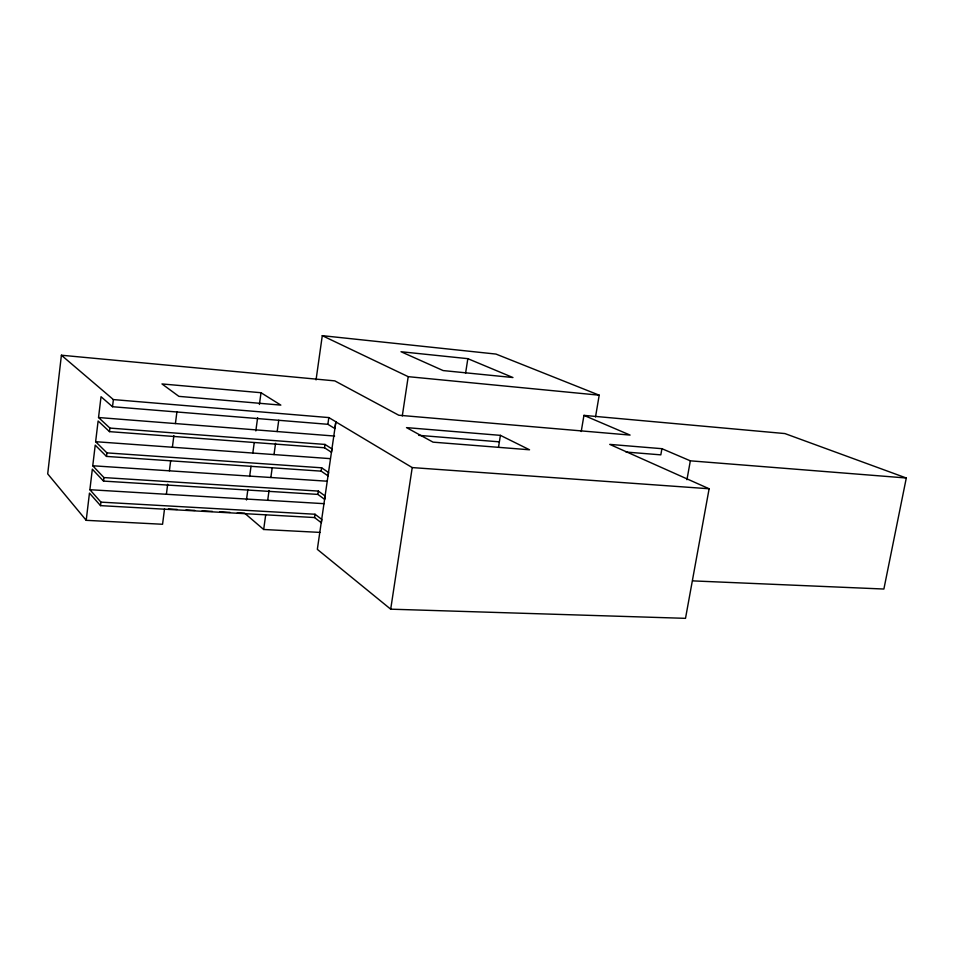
<?xml version="1.0" encoding="UTF-8"?>
<svg xmlns="http://www.w3.org/2000/svg" width="954" height="954" viewBox="0 0 954 954"><rect width="100%" height="100%" fill="white"/><g stroke="black" fill="none" stroke-linecap="round" stroke-linejoin="round"><path stroke-width="1.43" d="M581.224 431.518L583.943 415.372L630.081 435.084L398.796 415.24L334.794 380.873L61.402 355.222L47.7 473.876L86.206 520.324L162.562 524.271L164.529 508.84M86.206 520.324L89.461 493.123L100.528 505.632L314.546 517.545L321.355 522.78L321.832 519.441L315.011 514.242L100.957 502.138L89.879 489.712L92.335 469.189L103.509 481.09L317.849 494.399L324.718 499.395L325.195 496.044L318.326 491.083L103.926 477.572L92.753 465.767L95.221 445.148L106.49 456.417L321.176 471.145L328.093 475.903L328.581 472.54L321.653 467.806L106.92 452.888L95.627 441.702L98.119 420.988L109.495 431.637L324.515 447.772L331.479 452.303L331.968 448.917L324.992 444.433L109.925 428.084L98.536 417.53L101.029 396.709L112.512 406.726L327.866 424.303L334.89 428.584L335.868 421.787L328.832 417.578L113.383 399.583L61.402 355.222M100.528 505.632L100.957 502.138M103.509 481.09L103.926 477.572M106.49 456.417L106.92 452.888M109.495 431.637L109.925 428.084M112.512 406.726L113.383 399.583M166.39 494.267L167.677 484.227M169.383 470.811L170.671 460.722M172.388 447.247L173.878 435.656M175.417 423.564L176.907 411.913M246.454 499.979L247.849 489.7M249.638 476.475L251.033 466.184M252.834 452.959L254.229 442.68M255.827 430.922L257.628 417.697M259.416 404.472L261.014 392.726L161.977 383.937L178.887 396.363L280.834 405.116L261.014 392.726M319.995 532.404L263.674 529.494L265.665 515.088M267.704 500.313L269.052 490.535M270.853 477.501L272.2 467.687M274.013 454.581L275.563 443.312M277.185 431.554L278.747 420.237M316.048 379.907L322.285 335.665L495.997 354.077L599.207 395.183L595.511 416.97M314.546 517.545L315.011 514.242M317.849 494.399L318.326 491.083M321.176 471.145L321.653 467.806M324.515 447.772L324.992 444.433M327.866 424.303L328.832 417.578M335.868 421.787L317.336 549.361L390.699 609.177L685.509 618.335L709.12 488.758L609.737 444.385L661.921 448.69L690.338 460.83L906.3 478.002L883.881 589.035L692.64 580.879M402.29 415.956L408.205 376.663L322.285 335.665M390.699 609.177L412.223 467.579L335.665 421.775M465.564 373.336L467.842 358.668L401.002 351.728L443.121 370.569L512.954 377.534L467.842 358.668M498.489 447.378L500.409 435.358L406.511 427.619L433.044 442.155L529.542 449.787L500.409 435.358M661.921 448.69L660.824 454.855L626.051 452.053M686.94 479.707L690.338 460.83M168.405 508.947L177.194 509.436M185.994 509.937L194.795 510.426M202.129 510.831L212.396 511.404M219.718 511.809L229.986 512.381M237.319 512.799L244.653 513.204L263.674 529.494M89.879 489.712L324.121 503.676M92.753 465.767L327.353 481.221M95.627 441.702L329.881 458.612M412.223 467.579L709.12 488.758M98.536 417.53L334.604 436.061M418.711 435.346L499.371 441.845M583.943 415.372L784.915 433.569L906.3 478.002M408.205 376.663L599.207 395.183"/></g></svg>
